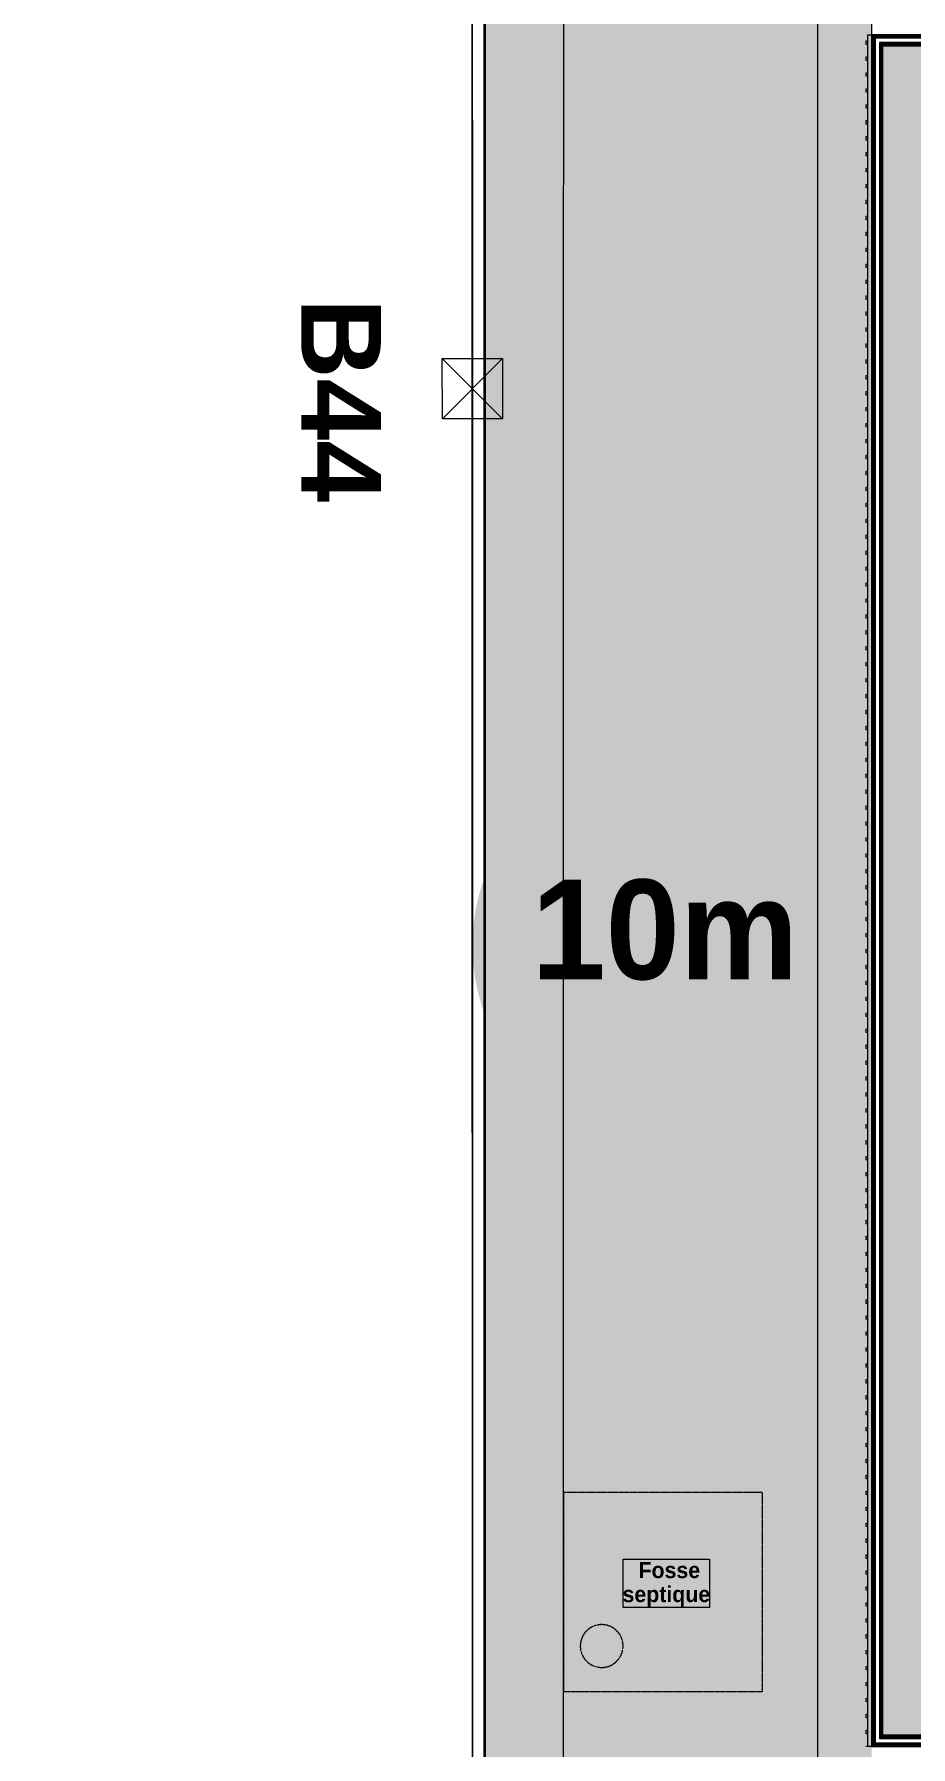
# Model space of a CAD drawing. Header units: millimetres. Extents: x 141848 to 1648660, y -465012 to -151356.
# Drawn here: x 360548 to 382540, y -231406 to -188422 of the extents above; entities that cross this region are included whole.
import ezdxf

# ---------------------------------------------------------------- set-up
doc = ezdxf.new("R2010")
doc.units = ezdxf.units.MM
doc.header["$MEASUREMENT"] = 0
doc.linetypes.add('HIDDEN', pattern=[0.375, 0.25, -0.125])
doc.linetypes.add('Wipeout_Contour', pattern=[1000, 0, -1000])
for name, color, linetype in [('Divers - Dessin général', 7, 'Continuous'), ('Hachure', 7, 'Continuous'), ('Sols_ Dalles', 7, 'Continuous'), ('Textes - 1_100', 7, 'Continuous'), ('TopoAlt', 7, 'Continuous')]:
    doc.layers.add(name, color=color, linetype=linetype)
doc.styles.add('STYLE_GENERE_3', font='')
doc.styles.add('STYLE_GENERE_4', font='')
doc.styles.get('STYLE_GENERE_3').set_extended_font_data('Arial', bold=True)
doc.styles.get('STYLE_GENERE_4').set_extended_font_data('Agency FB', bold=True)
pattern_1 = [(45, (0, 175), (-55.684659, 55.684659), [0, -52.5, 0, -78.75]), (110, (175, 175), (74.000794, 26.934086), [0, -38.5, 0, -66.5])]
pattern_2 = [(45, (0, 0), (-7.07106781, 7.07106781), [])]

# ---------------------------------------------------------------- blocks, each defined once
blk = doc.blocks.new('Dalle_9_1', base_point=(381460, -188434))
at = {"layer": 'Sols_ Dalles', "linetype": 'Continuous', "lineweight": 0, "true_color": 0x3f3f3f}
blk.add_hatch(color=250, dxfattribs=at).paths.add_polyline_path([(381460, -188434), (381460, -231396), (396575, -231396), (396575, -188434)])
at = {"layer": 'Sols_ Dalles', "color": 250, "linetype": 'Continuous', "lineweight": 5, "true_color": 0x1f1f1f, "flags": 128}
blk.add_lwpolyline([(381460, -188434), (396575, -188434), (396575, -231396), (381460, -231396)], close=True, dxfattribs=at)
blk = doc.blocks.new('Mur_37_1', base_point=(381560, -188434))
at = {"color": 254, "linetype": 'Wipeout_Contour', "lineweight": 0, "ltscale": 1276687.115480947}
blk.add_wipeout([(381560, -188449), (381575, -188449), (381560, -188434)], dxfattribs=at)
at = {"linetype": 'Continuous', "lineweight": 5, "true_color": 0x5f5f5f}
h = blk.add_hatch(dxfattribs=at)
h.set_pattern_fill('Enduit_0001', color=251, style=0, pattern_type=2)
h.set_pattern_definition(pattern_1)
h.paths.add_polyline_path([(381560, -188449), (381575, -188449), (381560, -188434)])
at = {"color": 254, "linetype": 'Wipeout_Contour', "lineweight": 0, "ltscale": 1276845.41854311}
blk.add_wipeout([(381575, -188519), (381645, -188519), (381575, -188449)], dxfattribs=at)
at = {"linetype": 'Continuous', "lineweight": 5, "true_color": 0x5f5f5f}
h = blk.add_hatch(dxfattribs=at)
h.set_pattern_fill('Briques_terre_cuite__int_97', color=251, style=0, pattern_type=2)
h.set_pattern_definition(pattern_2)
h.paths.add_polyline_path([(381575, -188519), (381645, -188519), (381575, -188449)])
at = {"color": 254, "linetype": 'Wipeout_Contour', "lineweight": 0, "ltscale": 1277198.010873189}
blk.add_wipeout([(381755, -188629), (381645, -188519), (381645, -188629)], dxfattribs=at)
at = {"color": 254, "linetype": 'Wipeout_Contour', "lineweight": 0, "ltscale": 1277752.010504221}
blk.add_wipeout([(381840, -188714), (381825, -188699), (381825, -188714)], dxfattribs=at)
at = {"linetype": 'Continuous', "lineweight": 5, "true_color": 0x5f5f5f}
h = blk.add_hatch(dxfattribs=at)
h.set_pattern_fill('Enduit_0001', color=251, style=0, pattern_type=2)
h.set_pattern_definition(pattern_1)
h.paths.add_polyline_path([(381840, -188714), (381825, -188699), (381825, -188714)])
at = {"color": 254, "linetype": 'Wipeout_Contour', "lineweight": 0, "ltscale": 1277568.750531146}
blk.add_wipeout([(381825, -188699), (381755, -188629), (381755, -188699)], dxfattribs=at)
at = {"linetype": 'Continuous', "lineweight": 5, "true_color": 0x5f5f5f}
h = blk.add_hatch(dxfattribs=at)
h.set_pattern_fill('Briques_terre_cuite__int_97', color=251, style=0, pattern_type=2)
h.set_pattern_definition(pattern_2)
h.paths.add_polyline_path([(381825, -188699), (381755, -188629), (381755, -188699)])
at = {"color": 254, "linetype": 'Wipeout_Contour', "lineweight": 0, "ltscale": 1743186.654166448}
blk.add_wipeout([(381575, -188434), (381575, -188449), (404261, -188449), (404261, -188434)], dxfattribs=at)
at = {"linetype": 'Continuous', "lineweight": 5, "true_color": 0x5f5f5f}
h = blk.add_hatch(dxfattribs=at)
h.set_pattern_fill('Enduit_0001', color=251, style=0, pattern_type=2)
h.set_pattern_definition(pattern_1)
h.paths.add_polyline_path([(381575, -188434), (381575, -188449), (404261, -188449), (404261, -188434)])
at = {"color": 254, "linetype": 'Wipeout_Contour', "lineweight": 0, "ltscale": 1276692.583254943}
blk.add_wipeout([(381575, -188434), (381560, -188434), (381575, -188449)], dxfattribs=at)
at = {"linetype": 'Continuous', "lineweight": 5, "true_color": 0x5f5f5f}
h = blk.add_hatch(dxfattribs=at)
h.set_pattern_fill('Enduit_0001', color=251, style=0, pattern_type=2)
h.set_pattern_definition(pattern_1)
h.paths.add_polyline_path([(381575, -188434), (381560, -188434), (381575, -188449)])
at = {"color": 254, "linetype": 'Wipeout_Contour', "lineweight": 0, "ltscale": 1743258.85435377}
blk.add_wipeout([(381645, -188519), (404191, -188519), (404191, -188449), (381645, -188449)], dxfattribs=at)
at = {"linetype": 'Continuous', "lineweight": 5, "true_color": 0x5f5f5f}
h = blk.add_hatch(dxfattribs=at)
h.set_pattern_fill('Briques_terre_cuite__int_97', color=251, style=0, pattern_type=2)
h.set_pattern_definition(pattern_2)
h.paths.add_polyline_path([(381645, -188519), (404191, -188519), (404191, -188449), (381645, -188449)])
at = {"color": 254, "linetype": 'Wipeout_Contour', "lineweight": 0, "ltscale": 1276875.841769455}
blk.add_wipeout([(381645, -188449), (381575, -188449), (381645, -188519)], dxfattribs=at)
at = {"linetype": 'Continuous', "lineweight": 5, "true_color": 0x5f5f5f}
h = blk.add_hatch(dxfattribs=at)
h.set_pattern_fill('Briques_terre_cuite__int_97', color=251, style=0, pattern_type=2)
h.set_pattern_definition(pattern_2)
h.paths.add_polyline_path([(381645, -188449), (381575, -188449), (381645, -188519)])
at = {"color": 254, "linetype": 'Wipeout_Contour', "lineweight": 0, "ltscale": 1743412.548631396}
blk.add_wipeout([(381755, -188519), (381755, -188629), (404081, -188629), (404081, -188519)], dxfattribs=at)
at = {"color": 254, "linetype": 'Wipeout_Contour', "lineweight": 0, "ltscale": 1277246.570019387}
blk.add_wipeout([(381755, -188519), (381645, -188519), (381755, -188629)], dxfattribs=at)
at = {"color": 254, "linetype": 'Wipeout_Contour', "lineweight": 0, "ltscale": 1743640.40483197}
blk.add_wipeout([(381840, -188714), (403996, -188714), (403996, -188699), (381840, -188699)], dxfattribs=at)
at = {"linetype": 'Continuous', "lineweight": 5, "true_color": 0x5f5f5f}
h = blk.add_hatch(dxfattribs=at)
h.set_pattern_fill('Enduit_0001', color=251, style=0, pattern_type=2)
h.set_pattern_definition(pattern_1)
h.paths.add_polyline_path([(381840, -188714), (403996, -188714), (403996, -188699), (381840, -188699)])
at = {"color": 254, "linetype": 'Wipeout_Contour', "lineweight": 0, "ltscale": 1277757.472476955}
blk.add_wipeout([(381840, -188699), (381825, -188699), (381840, -188714)], dxfattribs=at)
at = {"linetype": 'Continuous', "lineweight": 5, "true_color": 0x5f5f5f}
h = blk.add_hatch(dxfattribs=at)
h.set_pattern_fill('Enduit_0001', color=251, style=0, pattern_type=2)
h.set_pattern_definition(pattern_1)
h.paths.add_polyline_path([(381840, -188699), (381825, -188699), (381840, -188714)])
at = {"color": 254, "linetype": 'Wipeout_Contour', "lineweight": 0, "ltscale": 1743567.070150393}
blk.add_wipeout([(381825, -188699), (404011, -188699), (404011, -188629), (381825, -188629)], dxfattribs=at)
at = {"linetype": 'Continuous', "lineweight": 5, "true_color": 0x5f5f5f}
h = blk.add_hatch(dxfattribs=at)
h.set_pattern_fill('Briques_terre_cuite__int_97', color=251, style=0, pattern_type=2)
h.set_pattern_definition(pattern_2)
h.paths.add_polyline_path([(381825, -188699), (404011, -188699), (404011, -188629), (381825, -188629)])
at = {"color": 254, "linetype": 'Wipeout_Contour', "lineweight": 0, "ltscale": 1277599.155687588}
blk.add_wipeout([(381825, -188629), (381755, -188629), (381825, -188699)], dxfattribs=at)
at = {"linetype": 'Continuous', "lineweight": 5, "true_color": 0x5f5f5f}
h = blk.add_hatch(dxfattribs=at)
h.set_pattern_fill('Briques_terre_cuite__int_97', color=251, style=0, pattern_type=2)
h.set_pattern_definition(pattern_2)
h.paths.add_polyline_path([(381825, -188629), (381755, -188629), (381825, -188699)])
at = {"color": 7, "linetype": 'Continuous', "lineweight": 5}
for p, q in [((381575, -188449), (381575, -188519)), ((381645, -188449), (381575, -188449)), ((404191, -188449), (381645, -188449)), ((381645, -188519), (381645, -188629)), ((381755, -188519), (381645, -188519)), ((404081, -188519), (381755, -188519)), ((381755, -188629), (381755, -188699)), ((381825, -188629), (381755, -188629)), ((404011, -188629), (381825, -188629)), ((381825, -188699), (381825, -188714)), ((381825, -188699), (404011, -188699))]:
    blk.add_line(p, q, dxfattribs=at)
at = {"color": 7, "linetype": 'Continuous', "lineweight": 5, "flags": 128}
for points in [[(381560, -188434), (381560, -188449)], [(404276, -188434), (381560, -188434)], [(381840, -188714), (403996, -188714)]]:
    blk.add_lwpolyline(points, dxfattribs=at)
blk = doc.blocks.new('Mur_39_1', base_point=(381560, -188434))
at = {"color": 254, "linetype": 'Wipeout_Contour', "lineweight": 0, "ltscale": 1338744.290290768}
blk.add_wipeout([(381575, -231381), (381560, -231396), (381575, -231396)], dxfattribs=at)
at = {"linetype": 'Continuous', "lineweight": 5, "true_color": 0x5f5f5f}
h = blk.add_hatch(dxfattribs=at)
h.set_pattern_fill('Enduit_0001', color=251, style=0, pattern_type=2)
h.set_pattern_definition(pattern_1)
h.paths.add_polyline_path([(381575, -231381), (381560, -231396), (381575, -231396)])
at = {"color": 254, "linetype": 'Wipeout_Contour', "lineweight": 0, "ltscale": 1338824.987849917}
blk.add_wipeout([(381645, -231311), (381575, -231381), (381645, -231381)], dxfattribs=at)
at = {"linetype": 'Continuous', "lineweight": 5, "true_color": 0x5f5f5f}
h = blk.add_hatch(dxfattribs=at)
h.set_pattern_fill('Briques_terre_cuite__int_97', color=251, style=0, pattern_type=2)
h.set_pattern_definition(pattern_2)
h.paths.add_polyline_path([(381645, -231311), (381575, -231381), (381645, -231381)])
at = {"color": 254, "linetype": 'Wipeout_Contour', "lineweight": 0, "ltscale": 1338943.427182852}
blk.add_wipeout([(381755, -231201), (381645, -231311), (381755, -231311)], dxfattribs=at)
at = {"color": 254, "linetype": 'Wipeout_Contour', "lineweight": 0, "ltscale": 1339012.283021665}
blk.add_wipeout([(381840, -231116), (381825, -231131), (381840, -231131)], dxfattribs=at)
at = {"linetype": 'Continuous', "lineweight": 5, "true_color": 0x5f5f5f}
h = blk.add_hatch(dxfattribs=at)
h.set_pattern_fill('Enduit_0001', color=251, style=0, pattern_type=2)
h.set_pattern_definition(pattern_1)
h.paths.add_polyline_path([(381840, -231116), (381825, -231131), (381840, -231131)])
at = {"color": 254, "linetype": 'Wipeout_Contour', "lineweight": 0, "ltscale": 1339007.015519734}
blk.add_wipeout([(381825, -231131), (381755, -231201), (381825, -231201)], dxfattribs=at)
at = {"linetype": 'Continuous', "lineweight": 5, "true_color": 0x5f5f5f}
h = blk.add_hatch(dxfattribs=at)
h.set_pattern_fill('Briques_terre_cuite__int_97', color=251, style=0, pattern_type=2)
h.set_pattern_definition(pattern_2)
h.paths.add_polyline_path([(381825, -231131), (381755, -231201), (381825, -231201)])
at = {"color": 254, "linetype": 'Wipeout_Contour', "lineweight": 0, "ltscale": 1743614.90978944}
blk.add_wipeout([(381560, -188449), (381560, -231381), (381575, -231381), (381575, -188449)], dxfattribs=at)
at = {"linetype": 'Continuous', "lineweight": 5, "true_color": 0x5f5f5f}
h = blk.add_hatch(dxfattribs=at)
h.set_pattern_fill('Enduit_0001', color=251, style=0, pattern_type=2)
h.set_pattern_definition(pattern_1)
h.paths.add_polyline_path([(381560, -188449), (381560, -231381), (381575, -231381), (381575, -188449)])
at = {"color": 254, "linetype": 'Wipeout_Contour', "lineweight": 0, "ltscale": 1338724.023032586}
blk.add_wipeout([(381575, -231381), (381560, -231381), (381560, -231396)], dxfattribs=at)
at = {"linetype": 'Continuous', "lineweight": 5, "true_color": 0x5f5f5f}
h = blk.add_hatch(dxfattribs=at)
h.set_pattern_fill('Enduit_0001', color=251, style=0, pattern_type=2)
h.set_pattern_definition(pattern_1)
h.paths.add_polyline_path([(381575, -231381), (381560, -231381), (381560, -231396)])
at = {"color": 254, "linetype": 'Wipeout_Contour', "lineweight": 0, "ltscale": 1743753.22669166}
blk.add_wipeout([(381575, -188519), (381575, -231311), (381645, -231311), (381645, -188519)], dxfattribs=at)
at = {"linetype": 'Continuous', "lineweight": 5, "true_color": 0x5f5f5f}
h = blk.add_hatch(dxfattribs=at)
h.set_pattern_fill('Briques_terre_cuite__int_97', color=251, style=0, pattern_type=2)
h.set_pattern_definition(pattern_2)
h.paths.add_polyline_path([(381575, -188519), (381575, -231311), (381645, -231311), (381645, -188519)])
at = {"color": 254, "linetype": 'Wipeout_Contour', "lineweight": 0, "ltscale": 1338729.176590437}
blk.add_wipeout([(381645, -231311), (381575, -231311), (381575, -231381)], dxfattribs=at)
at = {"linetype": 'Continuous', "lineweight": 5, "true_color": 0x5f5f5f}
h = blk.add_hatch(dxfattribs=at)
h.set_pattern_fill('Briques_terre_cuite__int_97', color=251, style=0, pattern_type=2)
h.set_pattern_definition(pattern_2)
h.paths.add_polyline_path([(381645, -231311), (381575, -231311), (381575, -231381)])
at = {"color": 254, "linetype": 'Wipeout_Contour', "lineweight": 0, "ltscale": 1744051.99536087}
blk.add_wipeout([(381755, -231201), (381755, -188629), (381645, -188629), (381645, -231201)], dxfattribs=at)
at = {"color": 254, "linetype": 'Wipeout_Contour', "lineweight": 0, "ltscale": 1338792.684866365}
blk.add_wipeout([(381645, -231201), (381645, -231311), (381755, -231201)], dxfattribs=at)
at = {"color": 254, "linetype": 'Wipeout_Contour', "lineweight": 0, "ltscale": 1744503.51515194}
blk.add_wipeout([(381840, -231116), (381840, -188714), (381825, -188714), (381825, -231116)], dxfattribs=at)
at = {"linetype": 'Continuous', "lineweight": 5, "true_color": 0x5f5f5f}
h = blk.add_hatch(dxfattribs=at)
h.set_pattern_fill('Enduit_0001', color=251, style=0, pattern_type=2)
h.set_pattern_definition(pattern_1)
h.paths.add_polyline_path([(381840, -231116), (381840, -188714), (381825, -188714), (381825, -231116)])
at = {"color": 254, "linetype": 'Wipeout_Contour', "lineweight": 0, "ltscale": 1338992.021007336}
blk.add_wipeout([(381825, -231116), (381825, -231131), (381840, -231116)], dxfattribs=at)
at = {"linetype": 'Continuous', "lineweight": 5, "true_color": 0x5f5f5f}
h = blk.add_hatch(dxfattribs=at)
h.set_pattern_fill('Enduit_0001', color=251, style=0, pattern_type=2)
h.set_pattern_definition(pattern_1)
h.paths.add_polyline_path([(381825, -231116), (381825, -231131), (381840, -231116)])
at = {"color": 254, "linetype": 'Wipeout_Contour', "lineweight": 0, "ltscale": 1744356.843213691}
blk.add_wipeout([(381825, -231131), (381825, -188699), (381755, -188699), (381755, -231131)], dxfattribs=at)
at = {"linetype": 'Continuous', "lineweight": 5, "true_color": 0x5f5f5f}
h = blk.add_hatch(dxfattribs=at)
h.set_pattern_fill('Briques_terre_cuite__int_97', color=251, style=0, pattern_type=2)
h.set_pattern_definition(pattern_2)
h.paths.add_polyline_path([(381825, -231131), (381825, -188699), (381755, -188699), (381755, -231131)])
at = {"color": 7, "linetype": 'Continuous', "lineweight": 5}
for p, q in [((381575, -188449), (381575, -188519)), ((381645, -188519), (381645, -188629)), ((381755, -188629), (381755, -188699)), ((381825, -188699), (381825, -188714))]:
    blk.add_line(p, q, dxfattribs=at)
at = {"color": 254, "linetype": 'Wipeout_Contour', "lineweight": 0, "ltscale": 1338911.218092613}
blk.add_wipeout([(381755, -231131), (381755, -231201), (381825, -231131)], dxfattribs=at)
at = {"linetype": 'Continuous', "lineweight": 5, "true_color": 0x5f5f5f}
h = blk.add_hatch(dxfattribs=at)
h.set_pattern_fill('Briques_terre_cuite__int_97', color=251, style=0, pattern_type=2)
h.set_pattern_definition(pattern_2)
h.paths.add_polyline_path([(381755, -231131), (381755, -231201), (381825, -231131)])
at = {"color": 7, "linetype": 'Continuous', "lineweight": 5}
for p, q in [((381575, -188519), (381575, -231311)), ((381645, -188629), (381645, -231201)), ((381755, -188699), (381755, -231131)), ((381825, -231131), (381825, -188714)), ((381645, -231201), (381645, -231311)), ((381755, -231131), (381755, -231201)), ((381755, -231201), (381825, -231201)), ((381825, -231131), (381840, -231131)), ((381575, -231311), (381575, -231381)), ((381575, -231381), (381645, -231381)), ((381645, -231311), (381755, -231311))]:
    blk.add_line(p, q, dxfattribs=at)
at = {"color": 7, "linetype": 'Continuous', "lineweight": 5, "flags": 128}
for points in [[(381560, -188449), (381560, -231396)], [(381840, -231116), (381840, -188714)], [(381560, -231396), (381575, -231396)]]:
    blk.add_lwpolyline(points, dxfattribs=at)
blk = doc.blocks.new('Mur_52_1', base_point=(404276, -231396))
at = {"color": 254, "linetype": 'Wipeout_Contour', "lineweight": 0, "ltscale": 1824096.689614297}
blk.add_wipeout([(404261, -231381), (381575, -231381), (381575, -231396), (404261, -231396)], dxfattribs=at)
at = {"linetype": 'Continuous', "lineweight": 5, "true_color": 0x5f5f5f}
h = blk.add_hatch(dxfattribs=at)
h.set_pattern_fill('Enduit_0001', color=251, style=0, pattern_type=2)
h.set_pattern_definition(pattern_1)
h.paths.add_polyline_path([(404261, -231381), (381575, -231381), (381575, -231396), (404261, -231396)])
at = {"color": 254, "linetype": 'Wipeout_Contour', "lineweight": 0, "ltscale": 1824008.612026186}
blk.add_wipeout([(404191, -231311), (381645, -231311), (381645, -231381), (404191, -231381)], dxfattribs=at)
at = {"linetype": 'Continuous', "lineweight": 5, "true_color": 0x5f5f5f}
h = blk.add_hatch(dxfattribs=at)
h.set_pattern_fill('Briques_terre_cuite__int_97', color=251, style=0, pattern_type=2)
h.set_pattern_definition(pattern_2)
h.paths.add_polyline_path([(404191, -231311), (381645, -231311), (381645, -231381), (404191, -231381)])
at = {"color": 254, "linetype": 'Wipeout_Contour', "lineweight": 0, "ltscale": 1823823.133215056}
blk.add_wipeout([(404081, -231201), (381755, -231201), (381755, -231311), (404081, -231311)], dxfattribs=at)
at = {"color": 254, "linetype": 'Wipeout_Contour', "lineweight": 0, "ltscale": 1823552.117029596}
blk.add_wipeout([(403996, -231116), (381840, -231116), (381840, -231131), (403996, -231131)], dxfattribs=at)
at = {"linetype": 'Continuous', "lineweight": 5, "true_color": 0x5f5f5f}
h = blk.add_hatch(dxfattribs=at)
h.set_pattern_fill('Enduit_0001', color=251, style=0, pattern_type=2)
h.set_pattern_definition(pattern_1)
h.paths.add_polyline_path([(403996, -231116), (381840, -231116), (381840, -231131), (403996, -231131)])
at = {"color": 254, "linetype": 'Wipeout_Contour', "lineweight": 0, "ltscale": 1823638.72553821}
blk.add_wipeout([(404011, -231131), (381825, -231131), (381825, -231201), (404011, -231201)], dxfattribs=at)
at = {"linetype": 'Continuous', "lineweight": 5, "true_color": 0x5f5f5f}
h = blk.add_hatch(dxfattribs=at)
h.set_pattern_fill('Briques_terre_cuite__int_97', color=251, style=0, pattern_type=2)
h.set_pattern_definition(pattern_2)
h.paths.add_polyline_path([(404011, -231131), (381825, -231131), (381825, -231201), (404011, -231201)])
at = {"color": 7, "linetype": 'Continuous', "lineweight": 5}
for p, q in [((381755, -231201), (381825, -231201)), ((381825, -231131), (381840, -231131)), ((381825, -231201), (404011, -231201)), ((403996, -231131), (381840, -231131)), ((381575, -231381), (381645, -231381)), ((381645, -231311), (381755, -231311)), ((381645, -231381), (404191, -231381)), ((381755, -231311), (404081, -231311))]:
    blk.add_line(p, q, dxfattribs=at)
at = {"color": 7, "linetype": 'Continuous', "lineweight": 5, "flags": 128}
for points in [[(403996, -231116), (381840, -231116)], [(381575, -231396), (404261, -231396)]]:
    blk.add_lwpolyline(points, dxfattribs=at)
blk = doc.blocks.new('Tôle profilée 25_2')
at = {"color": 7, "linetype": 'Continuous', "lineweight": 5}
for p, q in [((-38, 42961.573), (-38, 42956.75)), ((-38, 42956.75), (0, 42947.225)), ((0, 42652.775), (-38, 42643.25)), ((-38, 42643.25), (-38, 42556.75)), ((-38, 42556.75), (0, 42547.225)), ((0, 42947.225), (0, 42800)), ((0, 42800), (0, 42652.775)), ((0, 42252.775), (-38, 42243.25)), ((-38, 42243.25), (-38, 42156.75)), ((-38, 42156.75), (0, 42147.225)), ((0, 42547.225), (0, 42400)), ((0, 42400), (0, 42252.775)), ((0, 42147.225), (0, 42000)), ((0, 41852.775), (-38, 41843.25)), ((-38, 41843.25), (-38, 41756.75)), ((-38, 41756.75), (0, 41747.225)), ((0, 42000), (0, 41852.775)), ((0, 41747.225), (0, 41600)), ((0, 41452.775), (-38, 41443.25)), ((-38, 41443.25), (-38, 41356.75)), ((-38, 41356.75), (0, 41347.225)), ((0, 41600), (0, 41452.775)), ((0, 41347.225), (0, 41200)), ((0, 41052.775), (-38, 41043.25)), ((-38, 41043.25), (-38, 40956.75)), ((-38, 40956.75), (0, 40947.225)), ((0, 41200), (0, 41052.775)), ((0, 40947.225), (0, 40800)), ((0, 40652.775), (-38, 40643.25)), ((-38, 40643.25), (-38, 40556.75)), ((-38, 40556.75), (0, 40547.225)), ((0, 40800), (0, 40652.775)), ((0, 40547.225), (0, 40400)), ((0, 40252.775), (-38, 40243.25)), ((-38, 40243.25), (-38, 40156.75)), ((-38, 40156.75), (0, 40147.225)), ((0, 40400), (0, 40252.775)), ((0, 40147.225), (0, 40000)), ((0, 40000), (0, 39852.775)), ((0, 39852.775), (-38, 39843.25)), ((-38, 39843.25), (-38, 39756.75)), ((-38, 39756.75), (0, 39747.225)), ((0, 39747.225), (0, 39600)), ((0, 39600), (0, 39452.775)), ((0, 39452.775), (-38, 39443.25)), ((-38, 39443.25), (-38, 39356.75)), ((-38, 39356.75), (0, 39347.225)), ((0, 39347.225), (0, 39200)), ((0, 39200), (0, 39052.775)), ((0, 39052.775), (-38, 39043.25)), ((-38, 39043.25), (-38, 38956.75)), ((-38, 38956.75), (0, 38947.225)), ((0, 38947.225), (0, 38800)), ((0, 38800), (0, 38652.775)), ((0, 38652.775), (-38, 38643.25)), ((-38, 38643.25), (-38, 38556.75)), ((-38, 38556.75), (0, 38547.225)), ((0, 38547.225), (0, 38400)), ((0, 38400), (0, 38252.775)), ((0, 38252.775), (-38, 38243.25)), ((-38, 38243.25), (-38, 38156.75)), ((-38, 38156.75), (0, 38147.225)), ((0, 37852.775), (-38, 37843.25)), ((-38, 37843.25), (-38, 37756.75)), ((0, 38147.225), (0, 38000)), ((0, 38000), (0, 37852.775)), ((-38, 37756.75), (0, 37747.225)), ((0, 37452.775), (-38, 37443.25)), ((-38, 37443.25), (-38, 37356.75)), ((0, 37747.225), (0, 37600)), ((0, 37600), (0, 37452.775)), ((-38, 37356.75), (0, 37347.225)), ((0, 37052.775), (-38, 37043.25)), ((-38, 37043.25), (-38, 36956.75)), ((0, 37347.225), (0, 37200)), ((0, 37200), (0, 37052.775)), ((-38, 36956.75), (0, 36947.225)), ((0, 36652.775), (-38, 36643.25)), ((-38, 36643.25), (-38, 36556.75)), ((-38, 36556.75), (0, 36547.225)), ((0, 36947.225), (0, 36800)), ((0, 36800), (0, 36652.775)), ((0, 36547.225), (0, 36400)), ((0, 36252.775), (-38, 36243.25)), ((-38, 36243.25), (-38, 36156.75)), ((-38, 36156.75), (0, 36147.225)), ((0, 36400), (0, 36252.775)), ((0, 36147.225), (0, 36000)), ((0, 35852.775), (-38, 35843.25)), ((-38, 35843.25), (-38, 35756.75)), ((-38, 35756.75), (0, 35747.225)), ((0, 36000), (0, 35852.775)), ((0, 35747.225), (0, 35600)), ((0, 35452.775), (-38, 35443.25)), ((-38, 35443.25), (-38, 35356.75)), ((-38, 35356.75), (0, 35347.225)), ((0, 35600), (0, 35452.775)), ((0, 35347.225), (0, 35200)), ((0, 35052.775), (-38, 35043.25)), ((-38, 35043.25), (-38, 34956.75)), ((-38, 34956.75), (0, 34947.225)), ((0, 35200), (0, 35052.775)), ((0, 34947.225), (0, 34800)), ((0, 34652.775), (-38, 34643.25)), ((-38, 34643.25), (-38, 34556.75)), ((-38, 34556.75), (0, 34547.225)), ((0, 34800), (0, 34652.775)), ((0, 34547.225), (0, 34400)), ((0, 34400), (0, 34252.775)), ((0, 34252.775), (-38, 34243.25)), ((-38, 34243.25), (-38, 34156.75)), ((-38, 34156.75), (0, 34147.225)), ((0, 34147.225), (0, 34000)), ((0, 34000), (0, 33852.775)), ((0, 33852.775), (-38, 33843.25)), ((-38, 33843.25), (-38, 33756.75)), ((-38, 33756.75), (0, 33747.225)), ((0, 33747.225), (0, 33600)), ((0, 33600), (0, 33452.775)), ((0, 33452.775), (-38, 33443.25)), ((-38, 33443.25), (-38, 33356.75)), ((-38, 33356.75), (0, 33347.225)), ((0, 33347.225), (0, 33200)), ((0, 33200), (0, 33052.775)), ((0, 33052.775), (-38, 33043.25)), ((-38, 33043.25), (-38, 32956.75)), ((-38, 32956.75), (0, 32947.225)), ((0, 32947.225), (0, 32800)), ((0, 32800), (0, 32652.775)), ((0, 32652.775), (-38, 32643.25)), ((-38, 32643.25), (-38, 32556.75)), ((-38, 32556.75), (0, 32547.225)), ((0, 32252.775), (-38, 32243.25)), ((-38, 32243.25), (-38, 32156.75)), ((0, 32547.225), (0, 32400)), ((0, 32400), (0, 32252.775)), ((-38, 32156.75), (0, 32147.225)), ((0, 31852.775), (-38, 31843.25)), ((-38, 31843.25), (-38, 31756.75)), ((0, 32147.225), (0, 32000)), ((0, 32000), (0, 31852.775)), ((-38, 31756.75), (0, 31747.225)), ((0, 31452.775), (-38, 31443.25)), ((-38, 31443.25), (-38, 31356.75)), ((0, 31747.225), (0, 31600)), ((0, 31600), (0, 31452.775)), ((-38, 31356.75), (0, 31347.225)), ((0, 31052.775), (-38, 31043.25)), ((-38, 31043.25), (-38, 30956.75)), ((-38, 30956.75), (0, 30947.225)), ((0, 31347.225), (0, 31200)), ((0, 31200), (0, 31052.775)), ((0, 30652.775), (-38, 30643.25)), ((-38, 30643.25), (-38, 30556.75)), ((-38, 30556.75), (0, 30547.225)), ((0, 30947.225), (0, 30800)), ((0, 30800), (0, 30652.775)), ((0, 30547.225), (0, 30400)), ((0, 30252.775), (-38, 30243.25)), ((-38, 30243.25), (-38, 30156.75)), ((-38, 30156.75), (0, 30147.225)), ((0, 30400), (0, 30252.775)), ((0, 30147.225), (0, 30000)), ((0, 29852.775), (-38, 29843.25)), ((-38, 29843.25), (-38, 29756.75)), ((-38, 29756.75), (0, 29747.225)), ((0, 30000), (0, 29852.775)), ((0, 29747.225), (0, 29600)), ((0, 29452.775), (-38, 29443.25)), ((-38, 29443.25), (-38, 29356.75)), ((-38, 29356.75), (0, 29347.225)), ((0, 29600), (0, 29452.775)), ((0, 29347.225), (0, 29200)), ((0, 29052.775), (-38, 29043.25)), ((-38, 29043.25), (-38, 28956.75)), ((-38, 28956.75), (0, 28947.225)), ((0, 29200), (0, 29052.775)), ((0, 28947.225), (0, 28800)), ((0, 28800), (0, 28652.775)), ((0, 28652.775), (-38, 28643.25)), ((-38, 28643.25), (-38, 28556.75)), ((-38, 28556.75), (0, 28547.225)), ((0, 28547.225), (0, 28400)), ((0, 28400), (0, 28252.775)), ((0, 28252.775), (-38, 28243.25)), ((-38, 28243.25), (-38, 28156.75)), ((-38, 28156.75), (0, 28147.225)), ((0, 28147.225), (0, 28000)), ((0, 28000), (0, 27852.775)), ((0, 27852.775), (-38, 27843.25)), ((-38, 27843.25), (-38, 27756.75)), ((-38, 27756.75), (0, 27747.225)), ((0, 27747.225), (0, 27600)), ((0, 27600), (0, 27452.775)), ((0, 27452.775), (-38, 27443.25)), ((-38, 27443.25), (-38, 27356.75)), ((-38, 27356.75), (0, 27347.225)), ((0, 27347.225), (0, 27200)), ((0, 27200), (0, 27052.775)), ((0, 27052.775), (-38, 27043.25)), ((-38, 27043.25), (-38, 26956.75)), ((-38, 26956.75), (0, 26947.225)), ((0, 26652.775), (-38, 26643.25)), ((0, 26947.225), (0, 26800)), ((0, 26800), (0, 26652.775)), ((-38, 26643.25), (-38, 26556.75)), ((-38, 26556.75), (0, 26547.225)), ((0, 26252.775), (-38, 26243.25)), ((-38, 26243.25), (-38, 26156.75)), ((0, 26547.225), (0, 26400)), ((0, 26400), (0, 26252.775)), ((-38, 26156.75), (0, 26147.225)), ((0, 25852.775), (-38, 25843.25)), ((-38, 25843.25), (-38, 25756.75)), ((0, 26147.225), (0, 26000)), ((0, 26000), (0, 25852.775)), ((-38, 25756.75), (0, 25747.225)), ((0, 25452.775), (-38, 25443.25)), ((-38, 25443.25), (-38, 25356.75)), ((0, 25747.225), (0, 25600)), ((0, 25600), (0, 25452.775)), ((-38, 25356.75), (0, 25347.225)), ((0, 25052.775), (-38, 25043.25)), ((-38, 25043.25), (-38, 24956.75)), ((-38, 24956.75), (0, 24947.225)), ((0, 25347.225), (0, 25200)), ((0, 25200), (0, 25052.775)), ((0, 24947.225), (0, 24800)), ((0, 24652.775), (-38, 24643.25)), ((-38, 24643.25), (-38, 24556.75)), ((-38, 24556.75), (0, 24547.225)), ((0, 24800), (0, 24652.775)), ((0, 24547.225), (0, 24400)), ((0, 24252.775), (-38, 24243.25)), ((-38, 24243.25), (-38, 24156.75)), ((-38, 24156.75), (0, 24147.225)), ((0, 24400), (0, 24252.775)), ((0, 24147.225), (0, 24000)), ((0, 23852.775), (-38, 23843.25)), ((-38, 23843.25), (-38, 23756.75)), ((-38, 23756.75), (0, 23747.225)), ((0, 24000), (0, 23852.775)), ((0, 23747.225), (0, 23600)), ((0, 23452.775), (-38, 23443.25)), ((-38, 23443.25), (-38, 23356.75)), ((-38, 23356.75), (0, 23347.225)), ((0, 23600), (0, 23452.775)), ((0, 23347.225), (0, 23200)), ((0, 23052.775), (-38, 23043.25)), ((-38, 23043.25), (-38, 22956.75)), ((-38, 22956.75), (0, 22947.225)), ((0, 23200), (0, 23052.775)), ((0, 22947.225), (0, 22800)), ((0, 22800), (0, 22652.775)), ((0, 22652.775), (-38, 22643.25)), ((-38, 22643.25), (-38, 22556.75)), ((-38, 22556.75), (0, 22547.225)), ((0, 22547.225), (0, 22400)), ((0, 22400), (0, 22252.775)), ((0, 22252.775), (-38, 22243.25)), ((-38, 22243.25), (-38, 22156.75)), ((-38, 22156.75), (0, 22147.225)), ((0, 22147.225), (0, 22000)), ((0, 22000), (0, 21852.775)), ((0, 21852.775), (-38, 21843.25)), ((-38, 21843.25), (-38, 21756.75)), ((-38, 21756.75), (0, 21747.225)), ((0, 21747.225), (0, 21600)), ((0, 21600), (0, 21452.775)), ((0, 21452.775), (-38, 21443.25)), ((-38, 21443.25), (-38, 21356.75)), ((-38, 21356.75), (0, 21347.225)), ((0, 21347.225), (0, 21200)), ((0, 21200), (0, 21052.775)), ((0, 21052.775), (-38, 21043.25)), ((-38, 21043.25), (-38, 20956.75)), ((-38, 20956.75), (0, 20947.225)), ((0, 20652.775), (-38, 20643.25)), ((-38, 20643.25), (-38, 20556.75)), ((0, 20947.225), (0, 20800)), ((0, 20800), (0, 20652.775)), ((-38, 20556.75), (0, 20547.225)), ((0, 20252.775), (-38, 20243.25)), ((-38, 20243.25), (-38, 20156.75)), ((0, 20547.225), (0, 20400)), ((0, 20400), (0, 20252.775)), ((-38, 20156.75), (0, 20147.225)), ((0, 19852.775), (-38, 19843.25)), ((-38, 19843.25), (-38, 19756.75)), ((0, 20147.225), (0, 20000)), ((0, 20000), (0, 19852.775)), ((-38, 19756.75), (0, 19747.225)), ((0, 19452.775), (-38, 19443.25)), ((-38, 19443.25), (-38, 19356.75)), ((-38, 19356.75), (0, 19347.225)), ((0, 19747.225), (0, 19600)), ((0, 19600), (0, 19452.775)), ((0, 19347.225), (0, 19200)), ((0, 19052.775), (-38, 19043.25)), ((-38, 19043.25), (-38, 18956.75)), ((-38, 18956.75), (0, 18947.225)), ((0, 19200), (0, 19052.775)), ((0, 18947.225), (0, 18800)), ((0, 18652.775), (-38, 18643.25)), ((-38, 18643.25), (-38, 18556.75)), ((-38, 18556.75), (0, 18547.225)), ((0, 18800), (0, 18652.775)), ((0, 18547.225), (0, 18400)), ((0, 18252.775), (-38, 18243.25)), ((-38, 18243.25), (-38, 18156.75)), ((-38, 18156.75), (0, 18147.225)), ((0, 18400), (0, 18252.775)), ((0, 18147.225), (0, 18000)), ((0, 17852.775), (-38, 17843.25)), ((-38, 17843.25), (-38, 17756.75)), ((-38, 17756.75), (0, 17747.225)), ((0, 18000), (0, 17852.775)), ((0, 17747.225), (0, 17600)), ((0, 17452.775), (-38, 17443.25)), ((-38, 17443.25), (-38, 17356.75)), ((-38, 17356.75), (0, 17347.225)), ((0, 17600), (0, 17452.775)), ((0, 17347.225), (0, 17200)), ((0, 17200), (0, 17052.775)), ((0, 17052.775), (-38, 17043.25)), ((-38, 17043.25), (-38, 16956.75)), ((-38, 16956.75), (0, 16947.225)), ((0, 16947.225), (0, 16800)), ((0, 16800), (0, 16652.775)), ((0, 16652.775), (-38, 16643.25)), ((-38, 16643.25), (-38, 16556.75)), ((-38, 16556.75), (0, 16547.225)), ((0, 16547.225), (0, 16400)), ((0, 16400), (0, 16252.775)), ((0, 16252.775), (-38, 16243.25)), ((-38, 16243.25), (-38, 16156.75)), ((-38, 16156.75), (0, 16147.225)), ((0, 16147.225), (0, 16000)), ((0, 16000), (0, 15852.775)), ((0, 15852.775), (-38, 15843.25)), ((-38, 15843.25), (-38, 15756.75)), ((-38, 15756.75), (0, 15747.225)), ((0, 15747.225), (0, 15600)), ((0, 15600), (0, 15452.775)), ((0, 15452.775), (-38, 15443.25)), ((-38, 15443.25), (-38, 15356.75)), ((-38, 15356.75), (0, 15347.225)), ((0, 15052.775), (-38, 15043.25)), ((0, 15347.225), (0, 15200)), ((0, 15200), (0, 15052.775)), ((-38, 15043.25), (-38, 14956.75)), ((-38, 14956.75), (0, 14947.225)), ((0, 14652.775), (-38, 14643.25)), ((-38, 14643.25), (-38, 14556.75)), ((0, 14947.225), (0, 14800)), ((0, 14800), (0, 14652.775)), ((-38, 14556.75), (0, 14547.225)), ((0, 14252.775), (-38, 14243.25)), ((-38, 14243.25), (-38, 14156.75)), ((0, 14547.225), (0, 14400)), ((0, 14400), (0, 14252.775)), ((-38, 14156.75), (0, 14147.225)), ((0, 13852.775), (-38, 13843.25)), ((-38, 13843.25), (-38, 13756.75)), ((-38, 13756.75), (0, 13747.225)), ((0, 14147.225), (0, 14000)), ((0, 14000), (0, 13852.775)), ((0, 13452.775), (-38, 13443.25)), ((-38, 13443.25), (-38, 13356.75)), ((-38, 13356.75), (0, 13347.225)), ((0, 13747.225), (0, 13600)), ((0, 13600), (0, 13452.775)), ((0, 13347.225), (0, 13200)), ((0, 13052.775), (-38, 13043.25)), ((-38, 13043.25), (-38, 12956.75)), ((-38, 12956.75), (0, 12947.225)), ((0, 13200), (0, 13052.775)), ((0, 12947.225), (0, 12800)), ((0, 12652.775), (-38, 12643.25)), ((-38, 12643.25), (-38, 12556.75)), ((-38, 12556.75), (0, 12547.225)), ((0, 12800), (0, 12652.775)), ((0, 12547.225), (0, 12400)), ((0, 12252.775), (-38, 12243.25)), ((-38, 12243.25), (-38, 12156.75)), ((-38, 12156.75), (0, 12147.225)), ((0, 12400), (0, 12252.775)), ((0, 12147.225), (0, 12000)), ((0, 11852.775), (-38, 11843.25)), ((-38, 11843.25), (-38, 11756.75)), ((-38, 11756.75), (0, 11747.225)), ((0, 12000), (0, 11852.775)), ((0, 11747.225), (0, 11600)), ((0, 11452.775), (-38, 11443.25)), ((-38, 11443.25), (-38, 11356.75)), ((-38, 11356.75), (0, 11347.225)), ((0, 11600), (0, 11452.775)), ((0, 11347.225), (0, 11200)), ((0, 11200), (0, 11052.775)), ((0, 11052.775), (-38, 11043.25)), ((-38, 11043.25), (-38, 10956.75)), ((-38, 10956.75), (0, 10947.225)), ((0, 10947.225), (0, 10800)), ((0, 10800), (0, 10652.775)), ((0, 10652.775), (-38, 10643.25)), ((-38, 10643.25), (-38, 10556.75)), ((-38, 10556.75), (0, 10547.225)), ((0, 10547.225), (0, 10400)), ((0, 10400), (0, 10252.775)), ((0, 10252.775), (-38, 10243.25)), ((-38, 10243.25), (-38, 10156.75)), ((-38, 10156.75), (0, 10147.225)), ((0, 10147.225), (0, 10000)), ((0, 10000), (0, 9852.775)), ((0, 9852.775), (-38, 9843.25)), ((-38, 9843.25), (-38, 9756.75)), ((-38, 9756.75), (0, 9747.225)), ((0, 9747.225), (0, 9600)), ((0, 9600), (0, 9452.775)), ((0, 9452.775), (-38, 9443.25)), ((-38, 9443.25), (-38, 9356.75)), ((-38, 9356.75), (0, 9347.225)), ((0, 9052.775), (-38, 9043.25)), ((-38, 9043.25), (-38, 8956.75)), ((0, 9347.225), (0, 9200)), ((0, 9200), (0, 9052.775)), ((-38, 8956.75), (0, 8947.225)), ((0, 8652.775), (-38, 8643.25)), ((-38, 8643.25), (-38, 8556.75)), ((0, 8947.225), (0, 8800)), ((0, 8800), (0, 8652.775)), ((-38, 8556.75), (0, 8547.225)), ((0, 8252.775), (-38, 8243.25)), ((-38, 8243.25), (-38, 8156.75)), ((0, 8547.225), (0, 8400)), ((0, 8400), (0, 8252.775)), ((-38, 8156.75), (0, 8147.225)), ((0, 7852.775), (-38, 7843.25)), ((-38, 7843.25), (-38, 7756.75)), ((-38, 7756.75), (0, 7747.225)), ((0, 8147.225), (0, 8000)), ((0, 8000), (0, 7852.775)), ((0, 7747.225), (0, 7600)), ((0, 7452.775), (-38, 7443.25)), ((-38, 7443.25), (-38, 7356.75)), ((-38, 7356.75), (0, 7347.225)), ((0, 7600), (0, 7452.775)), ((0, 7347.225), (0, 7200)), ((0, 7052.775), (-38, 7043.25)), ((-38, 7043.25), (-38, 6956.75)), ((-38, 6956.75), (0, 6947.225)), ((0, 7200), (0, 7052.775)), ((0, 6947.225), (0, 6800)), ((0, 6652.775), (-38, 6643.25)), ((-38, 6643.25), (-38, 6556.75)), ((-38, 6556.75), (0, 6547.225)), ((0, 6800), (0, 6652.775)), ((0, 6547.225), (0, 6400)), ((0, 6252.775), (-38, 6243.25)), ((-38, 6243.25), (-38, 6156.75)), ((-38, 6156.75), (0, 6147.225)), ((0, 6400), (0, 6252.775)), ((0, 6147.225), (0, 6000)), ((0, 5852.775), (-38, 5843.25)), ((-38, 5843.25), (-38, 5756.75)), ((-38, 5756.75), (0, 5747.225)), ((0, 6000), (0, 5852.775)), ((0, 5747.225), (0, 5600)), ((0, 5600), (0, 5452.775)), ((0, 5452.775), (-38, 5443.25)), ((-38, 5443.25), (-38, 5356.75)), ((-38, 5356.75), (0, 5347.225)), ((0, 5347.225), (0, 5200)), ((0, 5200), (0, 5052.775)), ((0, 5052.775), (-38, 5043.25)), ((-38, 5043.25), (-38, 4956.75)), ((-38, 4956.75), (0, 4947.225)), ((0, 4947.225), (0, 4800)), ((0, 4800), (0, 4652.775)), ((0, 4652.775), (-38, 4643.25)), ((-38, 4643.25), (-38, 4556.75)), ((-38, 4556.75), (0, 4547.225)), ((0, 4547.225), (0, 4400)), ((0, 4400), (0, 4252.775)), ((0, 4252.775), (-38, 4243.25)), ((-38, 4243.25), (-38, 4156.75)), ((-38, 4156.75), (0, 4147.225)), ((0, 4147.225), (0, 4000)), ((0, 4000), (0, 3852.775)), ((0, 3852.775), (-38, 3843.25)), ((-38, 3843.25), (-38, 3756.75)), ((-38, 3756.75), (0, 3747.225)), ((0, 3452.775), (-38, 3443.25)), ((-38, 3443.25), (-38, 3356.75)), ((0, 3747.225), (0, 3600)), ((0, 3600), (0, 3452.775)), ((-38, 3356.75), (0, 3347.225)), ((0, 3052.775), (-38, 3043.25)), ((-38, 3043.25), (-38, 2956.75)), ((0, 3347.225), (0, 3200)), ((0, 3200), (0, 3052.775)), ((-38, 2956.75), (0, 2947.225)), ((0, 2652.775), (-38, 2643.25)), ((-38, 2643.25), (-38, 2556.75)), ((0, 2947.225), (0, 2800)), ((0, 2800), (0, 2652.775)), ((-38, 2556.75), (0, 2547.225)), ((0, 2252.775), (-38, 2243.25)), ((-38, 2243.25), (-38, 2156.75)), ((-38, 2156.75), (0, 2147.225)), ((0, 2547.225), (0, 2400)), ((0, 2400), (0, 2252.775)), ((0, 1852.775), (-38, 1843.25)), ((-38, 1843.25), (-38, 1756.75)), ((-38, 1756.75), (0, 1747.225)), ((0, 2147.225), (0, 2000)), ((0, 2000), (0, 1852.775)), ((0, 1747.225), (0, 1600)), ((0, 1452.775), (-38, 1443.25)), ((-38, 1443.25), (-38, 1356.75)), ((-38, 1356.75), (0, 1347.225)), ((0, 1600), (0, 1452.775)), ((0, 1347.225), (0, 1200)), ((0, 1052.775), (-38, 1043.25)), ((-38, 1043.25), (-38, 956.75)), ((-38, 956.75), (0, 947.225)), ((0, 1200), (0, 1052.775)), ((0, 947.225), (0, 800)), ((0, 652.775), (-38, 643.25)), ((-38, 643.25), (-38, 556.75)), ((-38, 556.75), (0, 547.225)), ((0, 800), (0, 652.775)), ((0, 547.225), (0, 400)), ((0, 252.775), (-38, 243.25)), ((-38, 243.25), (-38, 156.75)), ((-38, 156.75), (0, 147.225)), ((0, 400), (0, 252.775)), ((0, 147.225), (0, 0))]:
    blk.add_line(p, q, dxfattribs=at)

msp = doc.modelspace()

# ---------------------------------------------------------------- hatches: boundary and pattern name
at = {"linetype": 'Continuous', "lineweight": 0, "true_color": 0x6f6f6f}
h = msp.add_hatch(color=8, dxfattribs=at)
h.paths.add_polyline_path([(360547.961, -275935.042), (360547.961, -295062.571), (487920.34, -293826.868), (487920.34, -270902.734), (487462.568, -270902.734), (472913.119, -271040.575), (472913.119, -163437.635), (371855.719, -163437.635), (371855.719, -271040.575), (371882.482, -271040.57), (371882.665, -272000.514, -0.409427364), (367883.201, -275935.042)])
h.paths.add_polyline_path([(377135.103, -260639.953), (373845.103, -260639.953), (373845.103, -248364.953), (373845.103, -243089.974), (373845.103, -242189.974), (377135.103, -242189.974)], flags=0)
h.paths.add_polyline_path([(415474.561, -260810.571), (380202.952, -260810.571), (380202.952, -230015.57), (380202.952, -193810.571), (380202.952, -171995.57), (431505.799, -171995.57), (464309.564, -171995.57), (464309.564, -262266.885), (436549.587, -262266.885), (436549.587, -189810.571), (412055.061, -189810.571), (412055.061, -201780.57), (412055.061, -204495.57), (415454.069, -204495.57), (415454.069, -208495.57), (415454.069, -218295.57), (405655.061, -218295.57), (405655.061, -222495.57), (415474.561, -222495.57)], flags=0)
h.paths.add_polyline_path([(381436.562, -269433.913, -0.09031866), (381558.292, -268727.623, -0.201448728), (382612.158, -267592.74, -0.104211445), (383417.525, -267415.055), (384017.498, -267409.371, -0.104044608), (384824.873, -267571.244, -0.238255457), (385983.776, -268953.318, -0.055188622), (386036.355, -269390.334), (386038.45, -269611.438), (386050.565, -270890.267), (385792.102, -271892.761, -0.267949192), (384069.602, -272909.124), (383469.629, -272914.808, -0.193717464), (382078.771, -272370.185, -0.070568756), (381728.183, -271931.262, -0.131652498), (381450.772, -270933.845)], flags=0)
h.paths.add_polyline_path([(392016.505, -273452.052), (392030.007, -267377.824, -0.380556701), (394016.505, -265609.826), (394094.233, -265609.826), (394094.233, -270609.826), (409094.233, -270609.826), (409094.233, -265609.826), (414055.71, -265609.826, -0.414213562), (415555.71, -267109.826), (415555.71, -273660.699, -0.345501612), (413836.804, -275433.432), (394027.271, -275599.002, -0.415791099), (392016.505, -273599.031)], flags=0)
h.paths.add_polyline_path([(424209.612, -271504.083, -0.134473934), (423930.467, -270484.937), (423930.467, -268984.937, -0.414213562), (425930.467, -266984.937), (426530.467, -266984.937, -0.414213562), (428530.467, -268984.937), (428530.467, -270484.937, -0.128820346), (428273.55, -271465.581, -0.270936291), (426530.467, -272484.937), (425930.467, -272484.937, -0.264979997)], flags=0)
h.paths.add_polyline_path([(436562.206, -273329.325), (436569.468, -267730.336, -0.098561509), (436800.237, -266943.721), (436817.2, -266951.545, -0.258849002), (438654.998, -265605.827), (438652.661, -265587.294), (439337.088, -265587.294), (439337.088, -265687.294), (439337.088, -270687.294), (469237.088, -270687.294), (469237.088, -265687.294), (470907.523, -265687.294), (472885.813, -265687.294), (472885.813, -267687.294), (472885.813, -271062.255, 0.001345761), (472885.842, -271073.021), (472896.728, -273095.233, -0.414213562), (470907.523, -275105.97), (462184.053, -275105.97, -0.005188955), (462130.957, -275116.103), (454147.511, -275196.191), (438770.531, -275253.24, -0.386553331), (436572.608, -273475.385, -0.025189219)], flags=0)
at = {"linetype": 'Continuous', "lineweight": 0, "true_color": 0x90b349}
msp.add_hatch(color=55, dxfattribs=at).paths.add_polyline_path([(371835.255, -163719.488), (371815.817, -271660.98), (373815.817, -271661.341), (373834.895, -165719.848), (470604.781, -165737.275), (470586.876, -265587.294), (472586.876, -265587.654), (472605.141, -163737.635)])
at = {"layer": 'Sols_ Dalles', "linetype": 'Continuous', "lineweight": 0, "true_color": 0x2e271c}
msp.add_hatch(color=250, dxfattribs=at).paths.add_polyline_path([(380202.952, -171995.57), (380202.952, -230015.57), (380202.952, -260810.571), (415474.561, -260810.571), (415474.561, -260795.571), (415474.561, -258649.982), (415474.561, -258010.558), (415474.561, -222495.57), (405655.061, -222495.57), (405655.061, -218295.57), (415454.069, -218295.57), (415454.069, -204495.57), (412055.061, -204495.57), (412055.061, -201780.57), (412055.061, -189810.571), (436505.061, -189810.571), (436505.061, -253395.57), (436505.061, -253415.571), (437905.061, -253415.571), (437905.061, -253395.57), (437905.061, -188410.571), (410655.061, -188410.571), (410655.061, -200380.57), (410655.061, -205895.57), (414054.069, -205895.57), (414054.069, -216895.57), (404255.061, -216895.57), (404255.061, -223895.57), (414054.069, -223895.57), (414054.069, -258649.982), (414054.069, -259410.571), (382689.741, -259410.571), (381560.201, -259410.571), (381560.201, -231415.57), (381560.201, -173395.57), (462925.553, -173395.57), (462925.553, -253415.571), (464325.553, -253415.571), (464325.553, -171995.57)])

# ---------------------------------------------------------------- linework, layer by layer
at = {"color": 14, "linetype": 'Continuous', "lineweight": 5, "true_color": 0xa40f02}
for p, q in [((370786.798, -196562.924), (372296.517, -198072.345)), ((370786.947, -198072.494), (372296.368, -196562.775))]:
    msp.add_line(p, q, dxfattribs=at)
at = {"color": 9, "linetype": 'Continuous', "lineweight": 5}
msp.add_lwpolyline([(367883.201, -275935.042), (360547.961, -275935.042), (360547.961, -295062.571), (487920.34, -293826.868), (487920.34, -270902.734), (487462.568, -270902.734), (472913.119, -271040.575), (472913.119, -163437.635), (371862.558, -163437.635), (371862.558, -271040.575), (371855.719, -271040.575), (371855.902, -272000.519), (371882.665, -272000.514, -0.409427364)], format="xyb", close=True, dxfattribs=at)
at = {"color": 7, "linetype": 'Continuous', "lineweight": 5}
msp.add_lwpolyline([(371835.255, -163719.488), (371815.817, -271660.98), (373815.817, -271661.341), (373834.895, -165719.848), (470604.781, -165737.275), (470586.876, -265587.294), (472586.876, -265587.654), (472605.141, -163737.635)], close=True, dxfattribs=at)
at = {"color": 14, "linetype": 'Continuous', "lineweight": 5, "true_color": 0xa40f02, "flags": 128}
msp.add_lwpolyline([(372296.368, -196562.775), (372296.517, -198072.345), (370786.947, -198072.494), (370786.798, -196562.924)], close=True, dxfattribs=at)
at = {"color": 7, "linetype": 'HIDDEN', "lineweight": 5}
msp.add_lwpolyline([(378822.678, -230021.598), (378823.578, -225021.598), (373823.578, -225020.698), (373823.578, -230020.698)], close=True, dxfattribs=at)
at = {"color": 12, "linetype": 'HIDDEN', "lineweight": 5, "true_color": 0xcc0000}
msp.add_arc((374785.33, -228877.595), 537.022, 352.724995, 348.9590598, dxfattribs=at)
at = {"layer": 'Hachure', "color": 7, "linetype": 'Continuous', "lineweight": 5, "flags": 128}
msp.add_lwpolyline([(375322.941, -226700.45), (377493.014, -226700.45), (377493.014, -227906.94), (375322.941, -227906.94)], close=True, dxfattribs=at)
at = {"layer": 'Sols_ Dalles', "color": 250, "linetype": 'Continuous', "lineweight": 5, "true_color": 0x1f1f1f}
for points in [[(464325.553, -253415.571), (464325.553, -171995.57), (380202.952, -171995.57), (380202.952, -230015.57), (380202.952, -260810.571)], [(381560.201, -231415.57), (381560.201, -173395.57), (462925.553, -173395.57), (462925.553, -253415.571)]]:
    msp.add_lwpolyline(points, dxfattribs=at)
at = {"layer": 'TopoAlt', "color": 211, "linetype": 'Continuous', "lineweight": 5, "true_color": 0xfe55ff}
msp.add_lwpolyline([(371535.195, -163437.635), (371555.889, -271934.337)], dxfattribs=at)

# ---------------------------------------------------------------- block references
at = {"layer": 'Sols_ Dalles', "color": 250, "linetype": 'Continuous', "lineweight": 5, "true_color": 0x1f1f1f}
msp.add_blockref('Dalle_9_1', (381460.201, -188433.997), dxfattribs=at)

# ---------------------------------------------------------------- texts
at = {"layer": 'Hachure', "color": 14, "linetype": 'Continuous', "lineweight": 5, "true_color": 0xa40f02, "insert": (376372.242, -210909.021), "char_height": 2500, "attachment_point": 5, "style": 'STYLE_GENERE_4'}
msp.add_mtext('\\A1;{\\pqc;\\fAgency FB|b1|i0|c0|p34;10\\fAgency FB|b1|i0|c0|p34;m}', dxfattribs=at)
at = {"layer": 'Hachure', "color": 14, "linetype": 'Continuous', "lineweight": 5, "true_color": 0xa40f02, "insert": (376407.977, -227334.179), "char_height": 400, "width": 2170.07289, "attachment_point": 5, "line_spacing_factor": 0.904059, "style": 'STYLE_GENERE_4'}
msp.add_mtext('\\A1;{\\pqc;\\fAgency FB|b1|i0|c0|p34; Fosse septique}', dxfattribs=at)
at = {"layer": 'Textes - 1_100', "color": 14, "linetype": 'Continuous', "lineweight": 5, "true_color": 0x990000, "insert": (368246.774, -195045), "char_height": 2000, "attachment_point": 4, "rotation": 270.0056521, "style": 'STYLE_GENERE_3'}
msp.add_mtext('\\A1;{\\pql;\\fArial|b1|i0|c0|p38;B4\\fArial|b1|i0|c0|p38;4}', dxfattribs=at)

# ---------------------------------------------------------------- next in the draw order: block references
at = {"color": 7, "lineweight": 5}
msp.add_blockref('Mur_37_1', (381560.201, -188433.997), dxfattribs=at)

# ---------------------------------------------------------------- next in the draw order: block references
msp.add_blockref('Mur_39_1', (381560.201, -188433.997), dxfattribs=at)

# ---------------------------------------------------------------- next in the draw order: hatches: boundary and pattern name
at = {"linetype": 'Continuous', "lineweight": 0, "true_color": 0xa7a7a7}
msp.add_hatch(color=253, dxfattribs=at).paths.add_polyline_path([(371543.632, -211296.518, 1), (381543.632, -211296.518, 1)])

# ---------------------------------------------------------------- next in the draw order: block references
at = {"color": 7, "lineweight": 5}
msp.add_blockref('Mur_52_1', (404275.553, -231395.57), dxfattribs=at)

# ---------------------------------------------------------------- next in the draw order: linework, layer by layer
at = {"layer": 'Divers - Dessin général', "color": 14, "linetype": 'Continuous', "lineweight": 5, "true_color": 0x990000}
msp.add_lwpolyline([(472905.195, -163437.635), (472885.813, -271067.638), (371555.907, -272027.634), (371538.537, -197317.635), (371535.195, -163437.635)], close=True, dxfattribs=at)
at = {"layer": 'TopoAlt', "color": 7, "linetype": 'Continuous', "lineweight": 5, "flags": 128}
msp.add_lwpolyline([(371535.195, -163437.635), (371535.252, -163737.635), (371555.889, -271934.337), (371855.889, -271934.279), (371835.252, -163737.635), (472605.141, -163737.635), (472585.867, -270769.248), (472585.813, -271069.253), (472885.813, -271067.638), (472905.141, -163737.635), (472905.195, -163437.635), (472605.195, -163437.635), (371835.195, -163437.635)], close=True, dxfattribs=at)

# ---------------------------------------------------------------- next in the draw order: block references
at = {"color": 7, "linetype": 'Continuous', "lineweight": 5, "xscale": -1, "zscale": 1000, "rotation": 180}
msp.add_blockref('Tôle profilée 25_2', (381460.201, -188433.997), dxfattribs=at)

doc.saveas('drawing.dxf')
